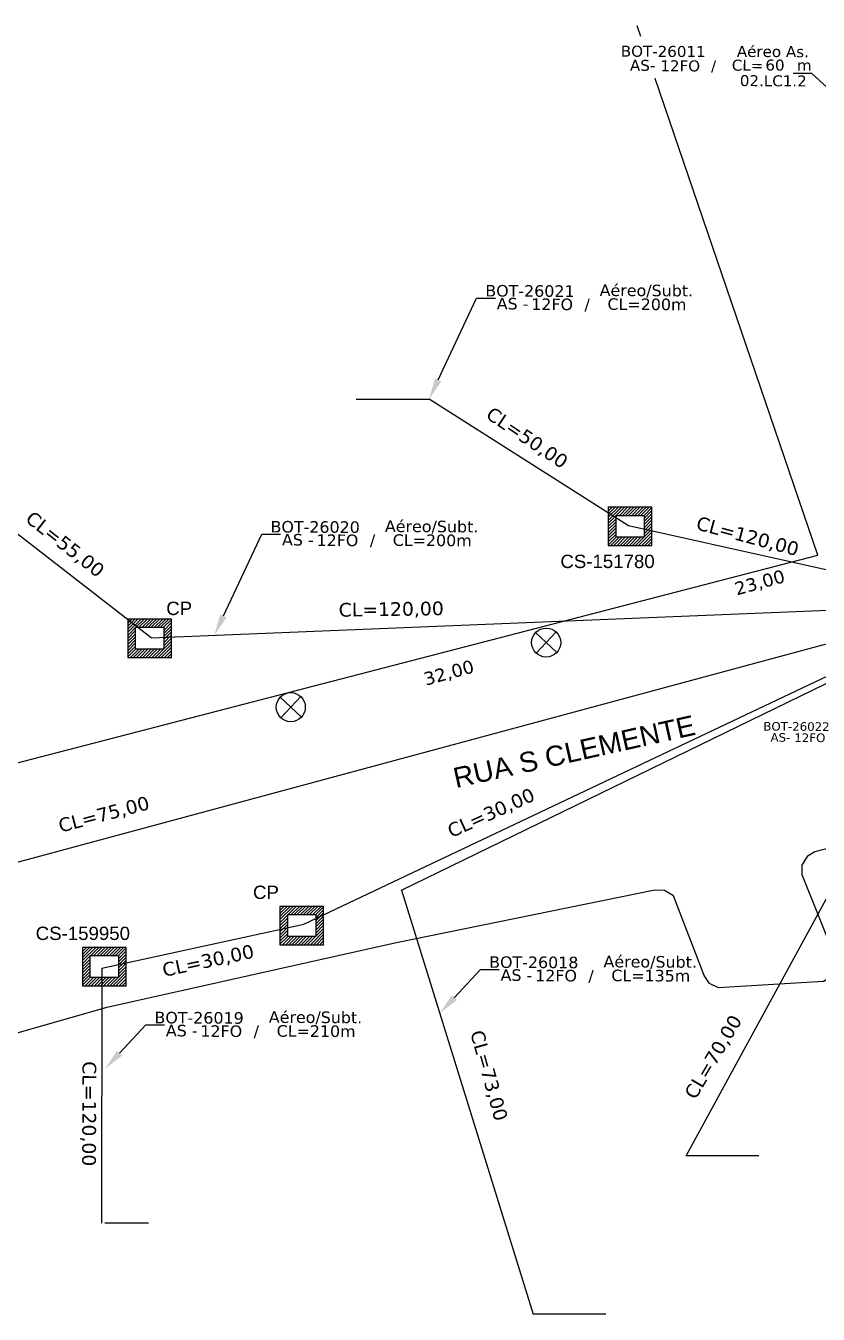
# Model space of a CAD drawing. Extents: x -89 to 749, y 705 to 1299.
# Drawn here: x 5.7 to 98.9, y 835.6 to 987.2 of the extents above; entities that cross this region are included whole.
import ezdxf
from ezdxf import colors
from ezdxf.entities.mleader import LeaderData, LeaderLine
from ezdxf.enums import TextEntityAlignment as Align
from ezdxf.math import Vec2, Vec3

# ---------------------------------------------------------------- set-up
doc = ezdxf.new("R2010")
doc.units = 0
for name, color, linetype in [('10.1-Caixas Subterrâneas', 5, 'Continuous'), ('10.4-Postes', 1, 'Continuous'), ('CAP a instalar', 1, 'Continuous'), ('celulas gpon', 7, 'Continuous'), ('label_cabos', 7, 'Continuous'), ('Legenda', 1, 'Continuous'), ('QUADRA', 7, 'Continuous')]:
    doc.layers.add(name, color=color, linetype=linetype)
doc.layers.add('EXTRA', color=50, linetype='Continuous', plot=False)
doc.layers.add('Segmento Logradouro Texto', color=7, linetype='Continuous', lineweight=0)
doc.styles.add('DIGICADE', font='arial.ttf')
doc.styles.add('siredit', font='verdana.ttf')
doc.styles.get("Standard").update_dxf_attribs({"font": 'arial.ttf'})

# ---------------------------------------------------------------- blocks, each defined once
blk = doc.blocks.new('*X58')
at = {"color": 0, "linetype": 'Continuous'}
for p, q in [((-1.25, 0.34099), (-0.49099, 1.1)), ((-1.25, 0.517767), (-0.667767, 1.1)), ((-1.25, 0.694544), (-0.844544, 1.1)), ((-1.25, 0.87132), (-1.02132, 1.1)), ((-1.25, 1.048097), (-1.198097, 1.1)), ((-0.789214, 0.625), (-0.314214, 1.1)), ((-0.612437, 0.625), (-0.137437, 1.1)), ((-0.43566, 0.625), (0.03934, 1.1)), ((-0.258883, 0.625), (0.216117, 1.1)), ((-0.082107, 0.625), (0.392893, 1.1)), ((0.09467, 0.625), (0.56967, 1.1)), ((0.271447, 0.625), (0.746447, 1.1)), ((0.448223, 0.625), (0.923223, 1.1)), ((0.625, 0.625), (1.1, 1.1)), ((0.801777, 0.625), (1.25, 1.073223)), ((0.8035, 0.449947), (1.25, 0.896447)), ((-1.25, 0.164214), (-0.8035, 0.610714)), ((-1.25, -0.012563), (-0.8035, 0.433937)), ((-1.25, -0.18934), (-0.8035, 0.25716)), ((-1.25, -0.366117), (-0.8035, 0.080383)), ((0.8035, 0.27317), (1.25, 0.71967)), ((0.8035, 0.096393), (1.25, 0.542893)), ((0.8035, -0.080383), (1.25, 0.366117)), ((0.8035, -0.25716), (1.25, 0.18934)), ((0.8035, -0.433937), (1.25, 0.012563)), ((-1.25, -0.542893), (-0.8035, -0.096393)), ((-1.25, -0.71967), (-0.8035, -0.27317)), ((-1.25, -0.896447), (-0.8035, -0.449947)), ((-1.25, -1.073223), (-0.801777, -0.625)), ((-1.1, -1.1), (-0.625, -0.625)), ((-0.923223, -1.1), (-0.448223, -0.625)), ((-0.746447, -1.1), (-0.271447, -0.625)), ((-0.56967, -1.1), (-0.09467, -0.625)), ((-0.392893, -1.1), (0.082107, -0.625)), ((-0.216117, -1.1), (0.258883, -0.625)), ((-0.03934, -1.1), (0.43566, -0.625)), ((0.137437, -1.1), (0.612437, -0.625)), ((0.314214, -1.1), (0.789214, -0.625)), ((0.49099, -1.1), (1.25, -0.34099)), ((0.667767, -1.1), (1.25, -0.517767)), ((0.8035, -0.610714), (1.25, -0.164214)), ((0.844544, -1.1), (1.25, -0.694544)), ((1.02132, -1.1), (1.25, -0.87132)), ((1.198097, -1.1), (1.25, -1.048097))]:
    blk.add_line(p, q, dxfattribs=at)
blk = doc.blocks.new('MANHOLE_MQ')
at = {"color": 0, "linetype": 'Continuous'}
for p, q in [((0.00000623, 0.00000569), (-0.00000627, 0.00000569)), ((-0.00000627, 0.00000569), (-0.00000627, -0.00000531)), ((0.00000623, -0.00000531), (0.00000623, 0.00000569)), ((-0.00000404, 0.00000331), (0.00000399, 0.00000331)), ((-0.00000404, -0.00000294), (-0.00000404, 0.00000331)), ((0.00000399, 0.00000331), (0.00000399, -0.00000294)), ((0.00000399, -0.00000294), (-0.00000404, -0.00000294)), ((0.00000399, -0.00000294), (0.00000399, -0.00000294)), ((-0.00000627, -0.00000531), (0.00000623, -0.00000531))]:
    blk.add_line(p, q, dxfattribs=at)
at = {"color": 0, "linetype": 'Continuous', "xscale": 5e-06, "yscale": 5e-06, "zscale": 1e-05}
blk.add_blockref('*X58', (-0.00000002, 0.00000019), dxfattribs=at)
blk = doc.blocks.new('LEGENDA DOS CABOS')
at = {"layer": 'EXTRA', "color": 0, "style": 'siredit'}
for tag, p in [('ID', (4.6, 0.97)), ('XX', (9.03, 0.97))]:
    blk.add_attdef(tag, text='', height=0.48, rotation=359.69, dxfattribs=at).set_placement(p, align=Align.MIDDLE_CENTER)
at = {"layer": 'Legenda', "color": 0, "style": 'siredit'}
for tag, p in [('TIPO_CABO', (1.31, 0)), ('CABO', (4.69, -0.05)), ('/', (6.81, -0.05)), ('METROS', (10.03, -0.05))]:
    blk.add_attdef(tag, text='', height=0.8, rotation=359.69, dxfattribs=at).set_placement(p, align=Align.MIDDLE_CENTER)
blk = doc.blocks.new('Inst CB AS CFOA-SM-AS-120-S-12 A')
at = {"layer": 'label_cabos', "color": 0, "style": 'siredit'}
for tag, flags, p in [('ID_ATIVIDADE', 3, (1.31, 2.67)), ('FATOR', 1, (11.56, 2.55))]:
    blk.add_attdef(tag, text='', height=1, rotation=359.69, dxfattribs=dict(at, flags=flags)).set_placement(p, align=Align.MIDDLE_CENTER)
for tag, p in [('DESTINO_CABO', (3.13, 1.26)), ('TIPO_CABO', (13.11, 1.24)), ('TIPO_CABO', (1.26, 0)), ('CABO', (4.69, -0.05)), ('/', (7.71, -0.05)), ('LANCE', (10.81, 0)), ('UND', (15.96, 0)), ('FID', (13.15, -1.41))]:
    blk.add_attdef(tag, text='', height=1, rotation=359.69, dxfattribs=at).set_placement(p, align=Align.MIDDLE_CENTER)
blk.add_attdef('QTDE', (12.43, -0.47), '', height=1, rotation=359.69, dxfattribs=at)
blk = doc.blocks.new('Inst CB DT OCUP CFOA-SM-AS-120-S-12 A')
at = {"layer": 'label_cabos', "color": 0, "style": 'siredit'}
for tag, flags, p in [('ID_ATIVIDADE', 3, (1.31, 2.67)), ('FATOR', 1, (11.56, 2.55))]:
    blk.add_attdef(tag, text='', height=1, rotation=359.69, dxfattribs=dict(at, flags=flags)).set_placement(p, align=Align.MIDDLE_CENTER)
for tag, p in [('DESTINO_CABO', (3.13, 1.26)), ('TIPO_CABO', (13.11, 1.24)), ('TIPO_CABO', (1.26, 0)), ('CABO', (4.69, -0.05)), ('/', (7.71, -0.05)), ('LANCE', (10.91, 0)), ('UND', (15.96, 0)), ('FID', (13.15, -1.41))]:
    blk.add_attdef(tag, text='', height=1, rotation=359.69, dxfattribs=at).set_placement(p, align=Align.MIDDLE_CENTER)
blk.add_attdef('QTDE', (12.43, -0.47), '', height=1, rotation=359.69, dxfattribs=at)

msp = doc.modelspace()

# ---------------------------------------------------------------- linework, layer by layer
at = {"layer": '10.4-Postes', "color": 1}
for p, q in [((65.65, 915.82), (68.16, 913.48)), ((68.08, 915.9), (65.73, 913.4)), ((35.62, 908.22), (38.12, 905.88)), ((38.04, 908.3), (35.7, 905.8))]:
    msp.add_line(p, q, dxfattribs=at)
for centre in [(66.9, 914.65), (36.87, 907.05)]:
    msp.add_circle(centre, 1.71, dxfattribs=at)
at = {"layer": 'CAP a instalar', "color": 251, "ltscale": 5}
for points in [[(44.56, 943.28), (53.13, 943.28)], [(76.57, 928.39), (53.13, 943.28)], [(20.47, 915.21), (1.48, 929.9)], [(114.58, 919.91), (76.57, 928.39)], [(20.47, 915.21), (115.41, 919.08)], [(38.42, 881.52), (116.64, 918.63)], [(49.89, 885.52), (117.28, 918.36)], [(83.34, 854.27), (118.16, 918.1)], [(49.89, 885.52), (65.36, 835.61)], [(14.64, 876.35), (38.42, 881.52)], [(14.64, 876.35), (14.63, 846.34)], [(91.91, 854.27), (83.34, 854.27)], [(20.13, 846.34), (14.99, 846.34)], [(73.93, 835.61), (65.36, 835.61)]]:
    msp.add_lwpolyline(points, dxfattribs=at)
at = {"layer": 'CAP a instalar', "color": 7, "ltscale": 5}
msp.add_lwpolyline([(116.07, 918.85), (-34.98, 878.06)], dxfattribs=at)
at = {"layer": 'QUADRA', "color": 4}
for points in [[(78.04, 985.97), (77.61, 987.23)], [(98.85, 924.92), (79.72, 981.02)], [(-13.29, 895.85), (98.85, 924.92)], [(165.01, 895.34), (162.3, 904.17), (161.14, 904.72), (160.11, 904.75), (146.44, 901.17), (113.18, 893.82), (98.49, 890.02), (97.58, 889.47), (96.94, 888.47), (96.94, 887.34), (100.81, 877.8), (101.06, 876.42), (100.55, 875.39), (99.52, 874.77), (88.43, 874.1), (87.14, 874.03), (86.11, 874.52), (85.46, 875.48), (81.86, 884.86), (80.82, 885.47), (79.66, 885.51), (49.11, 879.29), (15.08, 871.65), (-6.84, 865.4)]]:
    msp.add_lwpolyline(points, dxfattribs=at)

# ---------------------------------------------------------------- block references
at = {"color": 0, "lineweight": 0}
ref = msp.add_blockref('Inst CB AS CFOA-SM-AS-120-S-12 A', (76.61, 982.59), dxfattribs=dict(at, xscale=1.29239732439932, yscale=1.29239732439932, zscale=1.29239732439932))
ref.add_attrib('DESTINO_CABO', 'BOT-26011', dxfattribs={"layer": 'label_cabos', "color": 0, "height": 1.292, "rotation": 359.69, "style": 'siredit'}).set_placement((80.66, 984.22), align=Align.MIDDLE_CENTER)
ref.add_attrib('CABO', '12FO', dxfattribs={"layer": 'label_cabos', "color": 0, "height": 1.292, "rotation": 359.69, "style": 'siredit'}).set_placement((82.66, 982.52), align=Align.MIDDLE_CENTER)
ref.add_attrib('TIPO_CABO', 'Aéreo As.', dxfattribs={"layer": 'label_cabos', "color": 0, "height": 1.292, "rotation": 359.69, "style": 'siredit'}).set_placement((93.55, 984.2), align=Align.MIDDLE_CENTER)
ref.add_attrib('/', '/', dxfattribs={"layer": 'label_cabos', "color": 0, "height": 1.29, "rotation": 359.69, "style": 'siredit'}).set_placement((86.58, 982.52), align=Align.MIDDLE_CENTER)
ref.add_attrib('TIPO_CABO', 'AS-', dxfattribs={"layer": 'label_cabos', "color": 0, "height": 1.292, "rotation": 359.69, "style": 'siredit'}).set_placement((78.24, 982.58), align=Align.MIDDLE_CENTER)
ref.add_attrib('FID', '02.LC1.2', dxfattribs={"layer": 'label_cabos', "color": 0, "height": 1.292, "rotation": 359.69, "style": 'siredit'}).set_placement((93.6, 980.76), align=Align.MIDDLE_CENTER)
ref.add_attrib('LANCE', 'CL=', dxfattribs={"layer": 'label_cabos', "color": 0, "height": 1.292, "rotation": 359.69, "style": 'siredit'}).set_placement((90.58, 982.59), align=Align.MIDDLE_CENTER)
ref.add_attrib('QTDE', '60', (92.67, 981.97), dxfattribs={"layer": 'label_cabos', "color": 0, "height": 1.292, "rotation": 359.69, "style": 'siredit'})
ref.add_attrib('UND', 'm', dxfattribs={"layer": 'label_cabos', "color": 0, "height": 1.29, "rotation": 359.69, "style": 'siredit'}).set_placement((97.24, 982.59), align=Align.MIDDLE_CENTER)
ref = msp.add_blockref('Inst CB DT OCUP CFOA-SM-AS-120-S-12 A', (93.16, 903.5), dxfattribs=dict(at, xscale=1.010864658689213, yscale=1.010864658689213, zscale=1.010864658689213))
ref.add_attrib('DESTINO_CABO', 'BOT-26022', dxfattribs={"layer": 'label_cabos', "color": 0, "height": 1.011, "rotation": 359.69, "style": 'siredit'}).set_placement((96.33, 904.78), align=Align.MIDDLE_CENTER)
ref.add_attrib('CABO', '12FO', dxfattribs={"layer": 'label_cabos', "color": 0, "height": 1.011, "rotation": 359.69, "style": 'siredit'}).set_placement((97.9, 903.45), align=Align.MIDDLE_CENTER)
ref.add_attrib('TIPO_CABO', 'Duto Ocup.', dxfattribs={"layer": 'label_cabos', "color": 0, "height": 1.011, "rotation": 359.69, "style": 'siredit'}).set_placement((106.41, 904.76), align=Align.MIDDLE_CENTER)
ref.add_attrib('/', '/', dxfattribs={"layer": 'label_cabos', "color": 0, "height": 1.01, "rotation": 359.69, "style": 'siredit'}).set_placement((100.96, 903.45), align=Align.MIDDLE_CENTER)
ref.add_attrib('TIPO_CABO', 'AS-', dxfattribs={"layer": 'label_cabos', "color": 0, "height": 1.011, "rotation": 359.69, "style": 'siredit'}).set_placement((94.44, 903.49), align=Align.MIDDLE_CENTER)
ref.add_attrib('FID', '01.LC1.4', dxfattribs={"layer": 'label_cabos', "color": 0, "height": 1.011, "rotation": 359.69, "style": 'siredit'}).set_placement((106.45, 902.07), align=Align.MIDDLE_CENTER)
ref.add_attrib('LANCE', 'CC=', dxfattribs={"layer": 'label_cabos', "color": 0, "height": 1.011, "rotation": 359.69, "style": 'siredit'}).set_placement((104.19, 903.5), align=Align.MIDDLE_CENTER)
ref.add_attrib('QTDE', '45', (105.73, 903.02), dxfattribs={"layer": 'label_cabos', "color": 0, "height": 1.011, "rotation": 359.69, "style": 'siredit'})
ref.add_attrib('UND', 'm', dxfattribs={"layer": 'label_cabos', "color": 0, "height": 1.01, "rotation": 359.69, "style": 'siredit'}).set_placement((109.3, 903.5), align=Align.MIDDLE_CENTER)
at = {"layer": '10.1-Caixas Subterrâneas', "color": 30, "xscale": 410588.1391606955, "yscale": 410588.1391606955, "zscale": 410588.1391606955}
for p, rotation in [((76.75, 928.41), 180.0000000000613), ((20.27, 915.24), 180.0000000000613), ((38.16, 881.43), 180.0000000000611), ((14.94, 876.6), 180.0000000000612)]:
    msp.add_blockref('MANHOLE_MQ', p, dxfattribs=dict(at, rotation=rotation))
at = {"layer": 'label_cabos', "color": 0, "lineweight": 0}
ref = msp.add_blockref('LEGENDA DOS CABOS', (59.22, 953.82), dxfattribs=dict(at, xscale=1.360047824046398, yscale=1.360047824046398, zscale=1.360047824046398))
ref.add_attrib('ID', 'BOT-26021', dxfattribs={"color": 0, "height": 1.36, "rotation": 359.69, "style": 'siredit'}).set_placement((64.99, 956.03), align=Align.MIDDLE_CENTER)
ref.add_attrib('CABO', '12FO', dxfattribs={"color": 0, "height": 1.36, "rotation": 359.69, "style": 'siredit'}).set_placement((67.6, 954.46), align=Align.MIDDLE_CENTER)
ref.add_attrib('METROS', 'CL=200m', dxfattribs={"color": 0, "height": 1.36, "rotation": 359.69, "style": 'siredit'}).set_placement((78.75, 954.46), align=Align.MIDDLE_CENTER)
ref.add_attrib('XX', 'Aéreo/Subt.', dxfattribs={"color": 0, "height": 1.36, "rotation": 359.69, "style": 'siredit'}).set_placement((78.68, 956.09), align=Align.MIDDLE_CENTER)
ref.add_attrib('/', '/', dxfattribs={"color": 0, "height": 1.36, "rotation": 359.69, "style": 'siredit'}).set_placement((71.72, 954.46), align=Align.MIDDLE_CENTER)
ref.add_attrib('TIPO_CABO', 'AS -', dxfattribs={"color": 0, "height": 1.36, "rotation": 359.69, "style": 'siredit'}).set_placement((62.95, 954.53), align=Align.MIDDLE_CENTER)
ref = msp.add_blockref('LEGENDA DOS CABOS', (33.98, 926.04), dxfattribs=dict(at, xscale=1.360047824046398, yscale=1.360047824046398, zscale=1.360047824046398))
ref.add_attrib('ID', 'BOT-26020', dxfattribs={"color": 0, "height": 1.36, "rotation": 359.69, "style": 'siredit'}).set_placement((39.74, 928.26), align=Align.MIDDLE_CENTER)
ref.add_attrib('CABO', '12FO', dxfattribs={"color": 0, "height": 1.36, "rotation": 359.69, "style": 'siredit'}).set_placement((42.36, 926.69), align=Align.MIDDLE_CENTER)
ref.add_attrib('METROS', 'CL=200m', dxfattribs={"color": 0, "height": 1.36, "rotation": 359.69, "style": 'siredit'}).set_placement((53.5, 926.69), align=Align.MIDDLE_CENTER)
ref.add_attrib('XX', 'Aéreo/Subt.', dxfattribs={"color": 0, "height": 1.36, "rotation": 359.69, "style": 'siredit'}).set_placement((53.43, 928.32), align=Align.MIDDLE_CENTER)
ref.add_attrib('/', '/', dxfattribs={"color": 0, "height": 1.36, "rotation": 359.69, "style": 'siredit'}).set_placement((46.48, 926.69), align=Align.MIDDLE_CENTER)
ref.add_attrib('TIPO_CABO', 'AS -', dxfattribs={"color": 0, "height": 1.36, "rotation": 359.69, "style": 'siredit'}).set_placement((37.7, 926.75), align=Align.MIDDLE_CENTER)
ref = msp.add_blockref('LEGENDA DOS CABOS', (59.68, 874.81), dxfattribs=dict(at, xscale=1.360047824046398, yscale=1.360047824046398, zscale=1.360047824046398))
ref.add_attrib('ID', 'BOT-26018', dxfattribs={"color": 0, "height": 1.36, "rotation": 359.69, "style": 'siredit'}).set_placement((65.44, 877.03), align=Align.MIDDLE_CENTER)
ref.add_attrib('CABO', '12FO', dxfattribs={"color": 0, "height": 1.36, "rotation": 359.69, "style": 'siredit'}).set_placement((68.06, 875.46), align=Align.MIDDLE_CENTER)
ref.add_attrib('METROS', 'CL=135m', dxfattribs={"color": 0, "height": 1.36, "rotation": 359.69, "style": 'siredit'}).set_placement((79.2, 875.46), align=Align.MIDDLE_CENTER)
ref.add_attrib('XX', 'Aéreo/Subt.', dxfattribs={"color": 0, "height": 1.36, "rotation": 359.69, "style": 'siredit'}).set_placement((79.13, 877.09), align=Align.MIDDLE_CENTER)
ref.add_attrib('/', '/', dxfattribs={"color": 0, "height": 1.36, "rotation": 359.69, "style": 'siredit'}).set_placement((72.18, 875.46), align=Align.MIDDLE_CENTER)
ref.add_attrib('TIPO_CABO', 'AS -', dxfattribs={"color": 0, "height": 1.36, "rotation": 359.69, "style": 'siredit'}).set_placement((63.4, 875.52), align=Align.MIDDLE_CENTER)
ref = msp.add_blockref('LEGENDA DOS CABOS', (20.32, 868.28), dxfattribs=dict(at, xscale=1.360047824046398, yscale=1.360047824046398, zscale=1.360047824046398))
ref.add_attrib('ID', 'BOT-26019', dxfattribs={"color": 0, "height": 1.36, "rotation": 359.69, "style": 'siredit'}).set_placement((26.09, 870.5), align=Align.MIDDLE_CENTER)
ref.add_attrib('CABO', '12FO', dxfattribs={"color": 0, "height": 1.36, "rotation": 359.69, "style": 'siredit'}).set_placement((28.7, 868.93), align=Align.MIDDLE_CENTER)
ref.add_attrib('METROS', 'CL=210m', dxfattribs={"color": 0, "height": 1.36, "rotation": 359.69, "style": 'siredit'}).set_placement((39.85, 868.93), align=Align.MIDDLE_CENTER)
ref.add_attrib('XX', 'Aéreo/Subt.', dxfattribs={"color": 0, "height": 1.36, "rotation": 359.69, "style": 'siredit'}).set_placement((39.78, 870.56), align=Align.MIDDLE_CENTER)
ref.add_attrib('/', '/', dxfattribs={"color": 0, "height": 1.36, "rotation": 359.69, "style": 'siredit'}).set_placement((32.82, 868.93), align=Align.MIDDLE_CENTER)
ref.add_attrib('TIPO_CABO', 'AS -', dxfattribs={"color": 0, "height": 1.36, "rotation": 359.69, "style": 'siredit'}).set_placement((24.05, 868.99), align=Align.MIDDLE_CENTER)

# ---------------------------------------------------------------- texts
at = {"layer": '10.1-Caixas Subterrâneas', "color": 30}
for s, p in [('CS-151780', (68.57, 923.42)), ('CP', (22.23, 917.89)), ('CP', (32.43, 884.48)), ('CS-159950', (6.88, 879.65))]:
    msp.add_text(s, height=1.569, dxfattribs=at).set_placement(p)
at = {"layer": 'celulas gpon', "color": 3, "style": 'siredit'}
for s, rotation, p in [('CL=50,00', 325.9739, (59.68, 941.17)), ('CL=55,00', 321.789, (5.55, 928.99)), ('CL=120,00', 345.0372, (84.41, 928)), ('CL=120,00', 0.8829, (42.51, 917.69)), ('CL=75,00', 14.7698, (9.8, 892.28)), ('CL=30,00', 24.3365, (55.75, 891.64)), ('CL=30,00', 12.0791, (21.96, 875.3)), ('CL=70,00', 59.561, (84.44, 860.77)), ('CL=73,00', 285.5408, (57.95, 868.77)), ('CL=120,00', 269.7944, (12.39, 865.39))]:
    msp.add_text(s, height=1.612, rotation=rotation, dxfattribs=at).set_placement(p)
at = {"layer": 'celulas gpon', "style": 'siredit'}
for s, p in [('23,00', (89.3, 920.19)), ('32,00', (52.75, 909.57))]:
    msp.add_text(s, height=1.535, rotation=15.5023, dxfattribs=at).set_placement(p)
at = {"layer": 'Segmento Logradouro Texto', "color": 5, "linetype": 'Continuous', "insert": (55.77, 899.83), "char_height": 2.3657, "width": 29.6724, "attachment_point": 1, "rotation": 12.5683, "style": 'DIGICADE'}
msp.add_mtext('\\o\\l\\fArial|b0|i0|c0|p34;\\T1.0000000000;\\W1.0000000000;RUA S CLEMENTE', dxfattribs=at)

# ---------------------------------------------------------------- leaders
at = {"layer": 'label_cabos', "color": 7, "lineweight": 0}
ml = msp.add_multileader_mtext('Standard', dxfattribs=at)
ml.set_content('')
ml.set_leader_properties()
ml.build(insert=Vec2(0, 0))
ml.multileader.update_dxf_attribs({"text_right_attachment_type": 6, "dogleg_length": 5.02, "arrow_head_size": 2.51})
ctx = ml.context
ctx.base_point, ctx.char_height, ctx.arrow_head_size, ctx.landing_gap_size, ctx.plane_origin, ctx.plane_x_axis, ctx.plane_y_axis = Vec3(49.31, 1040.73), 2.51, 2.51, 1.25, Vec3(-48633751.19, -11221532), Vec3(-1, 0), Vec3(0, -1)
ctx.right_attachment = 6
notes = []
notes.append((ctx, [(0, (1, 1, 0), (98.15, 981.62), (-1, 0), 2.21, [(0, [(104.08, 976.2)], 0, [])])]))
ctx.mtext.insert, ctx.mtext.text_direction = Vec3(94.69, 980.37), Vec3(-1, 0)
ml = msp.add_multileader_mtext('Standard', dxfattribs=at)
ml.set_content('')
ml.set_leader_properties()
ml.build(insert=Vec2(0, 0))
ml.multileader.update_dxf_attribs({"text_right_attachment_type": 6, "dogleg_length": 5.02, "arrow_head_size": 2.51})
ctx = ml.context
ctx.base_point, ctx.char_height, ctx.arrow_head_size, ctx.landing_gap_size, ctx.plane_origin = Vec3(107.56, 896.08), 2.51, 2.51, 1.25, Vec3(48633908.06, 11223468.81)
ctx.right_attachment = 6
notes.append((ctx, [(0, (1, 1, 0), (58.72, 955.19), (1, 0), 2.21, [(0, [(53.13, 943.28)], 0, [])])]))
ctx.mtext.insert = Vec3(62.18, 956.44)
ml = msp.add_multileader_mtext('Standard', dxfattribs=at)
ml.set_content('')
ml.set_leader_properties()
ml.build(insert=Vec2(0, 0))
ml.multileader.update_dxf_attribs({"text_right_attachment_type": 6, "dogleg_length": 5.02, "arrow_head_size": 2.51})
ctx = ml.context
ctx.base_point, ctx.char_height, ctx.arrow_head_size, ctx.landing_gap_size, ctx.plane_origin = Vec3(82.32, 868.31), 2.51, 2.51, 1.25, Vec3(48633882.82, 11223441.04)
ctx.right_attachment = 6
notes.append((ctx, [(0, (1, 1, 0), (33.47, 927.41), (1, 0), 2.21, [(0, [(27.88, 915.51)], 0, [])])]))
ctx.mtext.insert = Vec3(36.94, 928.67)
ml = msp.add_multileader_mtext('Standard', dxfattribs=at)
ml.set_content('')
ml.set_leader_properties()
ml.build(insert=Vec2(0, 0))
ml.multileader.update_dxf_attribs({"text_right_attachment_type": 6, "dogleg_length": 5.02, "arrow_head_size": 2.51})
ctx = ml.context
ctx.base_point, ctx.char_height, ctx.arrow_head_size, ctx.landing_gap_size, ctx.plane_origin = Vec3(108.01, 817.08), 2.51, 2.51, 1.25, Vec3(48633908.52, 11223389.81)
ctx.right_attachment = 6
notes.append((ctx, [(0, (1, 1, 0), (59.17, 876.18), (1, 0), 2.21, [(0, [(54.39, 871.02)], 0, [])])]))
ctx.mtext.insert = Vec3(62.64, 877.44)
ml = msp.add_multileader_mtext('Standard', dxfattribs=at)
ml.set_content('')
ml.set_leader_properties()
ml.build(insert=Vec2(0, 0))
ml.multileader.update_dxf_attribs({"text_right_attachment_type": 6, "dogleg_length": 5.02, "arrow_head_size": 2.51})
ctx = ml.context
ctx.base_point, ctx.char_height, ctx.arrow_head_size, ctx.landing_gap_size, ctx.plane_origin = Vec3(68.66, 810.55), 2.51, 2.51, 1.25, Vec3(48633869.16, 11223383.28)
ctx.right_attachment = 6
notes.append((ctx, [(0, (1, 1, 0), (19.82, 869.65), (1, 0), 2.21, [(0, [(15.03, 864.49)], 0, [])])]))
ctx.mtext.insert = Vec3(23.28, 870.91)
for ctx, leaders in notes:
    for number, flags, end, landing, length, lines in leaders:
        leader = LeaderData()
        leader.index, (leader.has_last_leader_line, leader.has_dogleg_vector, leader.attachment_direction) = number, flags
        leader.last_leader_point, leader.dogleg_vector, leader.dogleg_length = Vec3(end), Vec3(landing), length
        for number, points, colour, breaks in lines:
            line = LeaderLine()
            line.index, line.vertices, line.color, line.breaks = number, Vec3.list(points), colors.encode_raw_color(colour), breaks
            leader.lines.append(line)
        ctx.leaders.append(leader)

doc.saveas('drawing.dxf')
